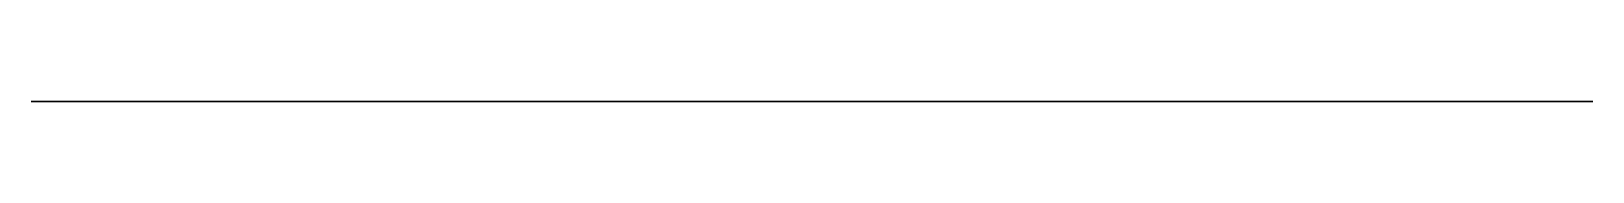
# Model space of a CAD drawing. Header units: millimetres. Extents: x -21.3 to 0.8, y 0 to 0.
import ezdxf

# ---------------------------------------------------------------- set-up
doc = ezdxf.new("R2010")
doc.units = ezdxf.units.MM
doc.layers.get('0').update_dxf_attribs({"color": 194, "true_color": 0x551cb1})

msp = doc.modelspace()

# ---------------------------------------------------------------- linework, layer by layer
at = {"color": 251, "true_color": 0x565656}
msp.add_polyline3d([(0.758, 0, 96.468), (0.758, 0, -53.191), (-21.27, 0, -53.191), (-21.264, 0, -35.139), (-21.205, 0, -35.138), (-21.145, 0, -35.133), (-21.087, 0, -35.126), (-21.029, 0, -35.115), (-20.973, 0, -35.102), (-20.917, 0, -35.087), (-20.863, 0, -35.068), (-20.81, 0, -35.047), (-20.758, 0, -35.024), (-20.708, 0, -34.998), (-20.658, 0, -34.97), (-20.611, 0, -34.94), (-20.565, 0, -34.907), (-20.521, 0, -34.873), (-20.478, 0, -34.836), (-20.437, 0, -34.797), (-20.398, 0, -34.757), (-20.361, 0, -34.714), (-20.326, 0, -34.67), (-20.294, 0, -34.625), (-20.263, 0, -34.577), (-20.235, 0, -34.529), (-20.209, 0, -34.478), (-20.185, 0, -34.427), (-20.164, 0, -34.374), (-20.145, 0, -34.319), (-20.13, 0, -34.264), (-20.116, 0, -34.208), (-20.106, 0, -34.15), (-20.099, 0, -34.092), (-20.094, 0, -34.033), (-20.092, 0, -33.973), (-20.092, 0, 110.247), (-20.094, 0, 110.306), (-20.099, 0, 110.366), (-20.106, 0, 110.424), (-20.116, 0, 110.481), (-20.13, 0, 110.538), (-20.145, 0, 110.593), (-20.164, 0, 110.647), (-20.185, 0, 110.7), (-20.209, 0, 110.752), (-20.235, 0, 110.802), (-20.263, 0, 110.851), (-20.294, 0, 110.898), (-20.326, 0, 110.944), (-20.361, 0, 110.988), (-20.398, 0, 111.03), (-20.437, 0, 111.071), (-20.478, 0, 111.11), (-20.521, 0, 111.146), (-20.565, 0, 111.181), (-20.611, 0, 111.213), (-20.658, 0, 111.244), (-20.708, 0, 111.272), (-20.758, 0, 111.298), (-20.81, 0, 111.321), (-20.863, 0, 111.342), (-20.917, 0, 111.36), (-20.973, 0, 111.376), (-21.029, 0, 111.389), (-21.087, 0, 111.399), (-21.145, 0, 111.407), (-21.205, 0, 111.411), (-21.264, 0, 111.413), (-21.27, 0, 128.646), (-20.456, 0, 128.561), (-19.65, 0, 128.428), (-18.855, 0, 128.246), (-18.074, 0, 128.017), (-17.307, 0, 127.741), (-16.559, 0, 127.419), (-15.829, 0, 127.051), (-15.122, 0, 126.639), (-14.441, 0, 126.184), (-13.79, 0, 125.69), (-13.172, 0, 125.159), (-12.587, 0, 124.592), (-12.038, 0, 123.99), (-11.526, 0, 123.356), (-11.052, 0, 122.691), (-10.618, 0, 121.996), (-10.228, 0, 121.276), (-9.883, 0, 120.536), (-9.583, 0, 119.777), (-9.331, 0, 119.003), (-9.126, 0, 118.215), (-8.968, 0, 117.415), (-8.859, 0, 116.606), (-8.8, 0, 115.789), (-2.362, 0, 114.802), (-4.093, 0, 107.135), (-3.763, 0, 106.928), (-3.442, 0, 106.709), (-3.13, 0, 106.477), (-2.827, 0, 106.234), (-2.533, 0, 105.979), (-2.249, 0, 105.714), (-1.976, 0, 105.437), (-1.713, 0, 105.15), (-1.461, 0, 104.852), (-1.221, 0, 104.544), (-0.992, 0, 104.227), (-0.775, 0, 103.901), (-0.571, 0, 103.567), (-0.38, 0, 103.225), (-0.202, 0, 102.877), (-0.038, 0, 102.524), (0.105, 0, 102.175), (0.229, 0, 101.819), (0.337, 0, 101.458), (0.429, 0, 101.092), (0.507, 0, 100.721), (0.571, 0, 100.346), (0.664, 0, 99.584), (0.72, 0, 98.812), (0.748, 0, 98.032)], close=True, dxfattribs=at)

doc.saveas('drawing.dxf')
